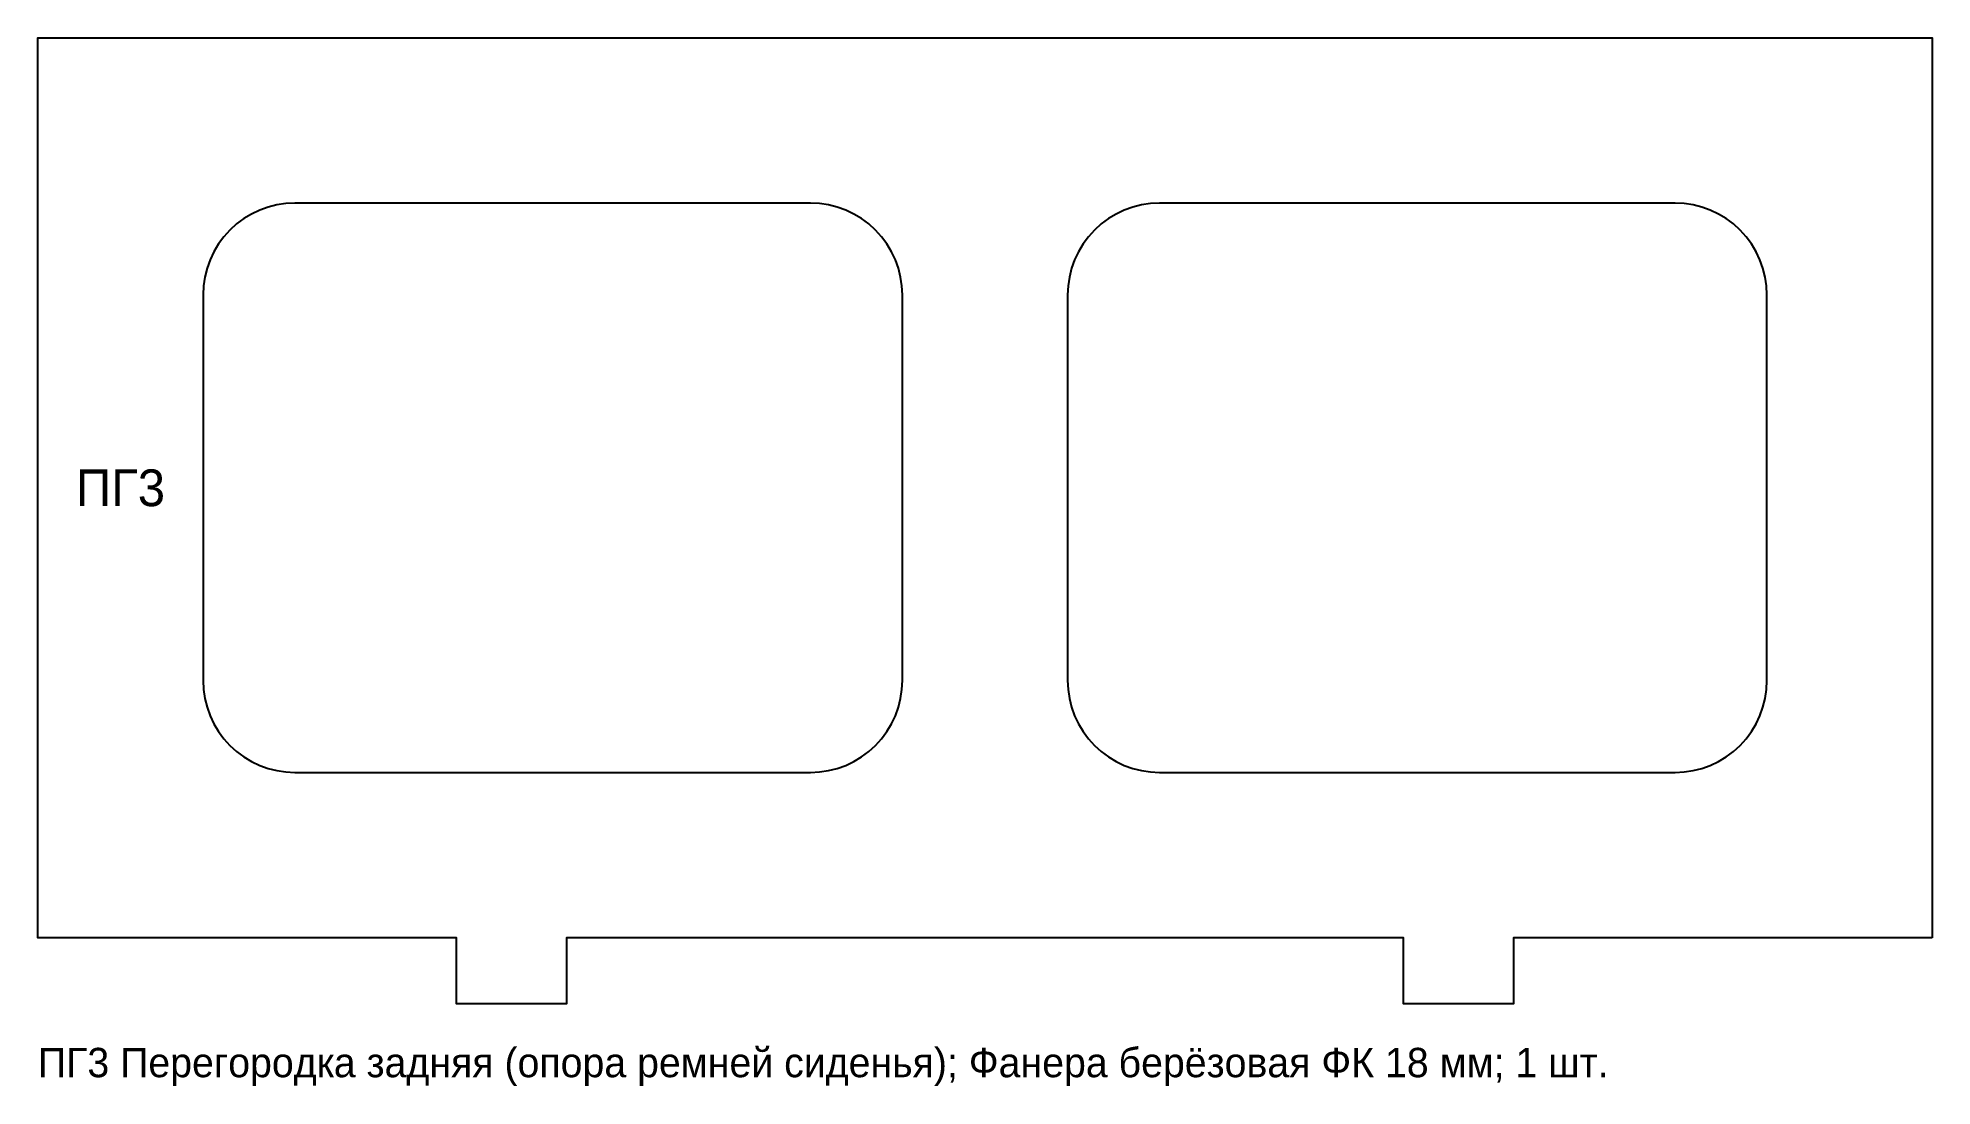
# Model space of a CAD drawing. Header units: millimetres. Extents: x 0 to 516, y -22 to 263.
import ezdxf
from ezdxf.enums import TextEntityAlignment as Align

# ---------------------------------------------------------------- set-up
doc = ezdxf.new("R2010")
doc.units = ezdxf.units.MM
for name, color, linetype in [('CUT_IN', 1, 'Continuous'), ('CUT_OUT', 7, 'Continuous'), ('TEXT', 8, 'Continuous')]:
    doc.layers.add(name, color=color, linetype=linetype)

msp = doc.modelspace()

# ---------------------------------------------------------------- linework, layer by layer
at = {"layer": 'CUT_IN'}
for points in [[(215.38, 63.48), (217.76, 64.08), (220.07, 64.9), (222.28, 65.95), (224.39, 67.21), (226.36, 68.67), (228.18, 70.32), (229.83, 72.14), (231.29, 74.11), (232.55, 76.22), (233.6, 78.43), (234.42, 80.74), (235.02, 83.12), (235.38, 85.55), (235.5, 88), (235.5, 193), (235.38, 195.45), (235.02, 197.88), (234.42, 200.26), (233.6, 202.57), (232.55, 204.78), (231.29, 206.89), (229.83, 208.86), (228.18, 210.68), (226.36, 212.33), (224.39, 213.79), (222.28, 215.05), (220.07, 216.1), (217.76, 216.92), (215.38, 217.52), (212.95, 217.88), (210.5, 218), (70, 218), (67.55, 217.88), (65.12, 217.52), (62.74, 216.92), (60.43, 216.1), (58.22, 215.05), (56.11, 213.79), (54.14, 212.33), (52.32, 210.68), (50.67, 208.86), (49.21, 206.89), (47.95, 204.78), (46.9, 202.57), (46.08, 200.26), (45.48, 197.88), (45.12, 195.45), (45, 193), (45, 88), (45.12, 85.55), (45.48, 83.12), (46.08, 80.74), (46.9, 78.43), (47.95, 76.22), (49.21, 74.11), (50.67, 72.14), (52.32, 70.32), (54.14, 68.67), (56.11, 67.21), (58.22, 65.95), (60.43, 64.9), (62.74, 64.08), (65.12, 63.48), (67.55, 63.12), (70, 63), (210.5, 63), (212.95, 63.12), (215.38, 63.48)], [(448.45, 63.12), (450.88, 63.48), (453.26, 64.08), (455.57, 64.9), (457.78, 65.95), (459.89, 67.21), (461.86, 68.67), (463.68, 70.32), (465.33, 72.14), (466.79, 74.11), (468.05, 76.22), (469.1, 78.43), (469.92, 80.74), (470.52, 83.12), (470.88, 85.55), (471, 88), (471, 193), (470.88, 195.45), (470.52, 197.88), (469.92, 200.26), (469.1, 202.57), (468.05, 204.78), (466.79, 206.89), (465.33, 208.86), (463.68, 210.68), (461.86, 212.33), (459.89, 213.79), (457.78, 215.05), (455.57, 216.1), (453.26, 216.92), (450.88, 217.52), (448.45, 217.88), (446, 218), (305.5, 218), (303.05, 217.88), (300.62, 217.52), (298.24, 216.92), (295.93, 216.1), (293.72, 215.05), (291.61, 213.79), (289.64, 212.33), (287.82, 210.68), (286.17, 208.86), (284.71, 206.89), (283.45, 204.78), (282.4, 202.57), (281.58, 200.26), (280.98, 197.88), (280.62, 195.45), (280.5, 193), (280.5, 88), (280.62, 85.55), (280.98, 83.12), (281.58, 80.74), (282.4, 78.43), (283.45, 76.22), (284.71, 74.11), (286.17, 72.14), (287.82, 70.32), (289.64, 68.67), (291.61, 67.21), (293.72, 65.95), (295.93, 64.9), (298.24, 64.08), (300.62, 63.48), (303.05, 63.12), (305.5, 63), (446, 63), (448.45, 63.12)]]:
    msp.add_lwpolyline(points, close=True, dxfattribs=at)
at = {"layer": 'CUT_OUT'}
msp.add_lwpolyline([(516, 18), (402, 18), (402, 0), (372, 0), (372, 18), (144, 18), (144, 0), (114, 0), (114, 18), (0, 18), (0, 263), (516, 263), (516, 18)], close=True, dxfattribs=at)

# ---------------------------------------------------------------- texts
at = {"layer": 'TEXT'}
msp.add_text('ПГ3', height=10, dxfattribs=at).set_placement((22.5, 140.5), align=Align.MIDDLE_CENTER)
msp.add_text('ПГ3 Перегородка задняя (опора ремней сиденья); Фанера берёзовая ФК 18 мм; 1 шт.', height=8, dxfattribs=at).set_placement((0, -20))

doc.saveas('drawing.dxf')
